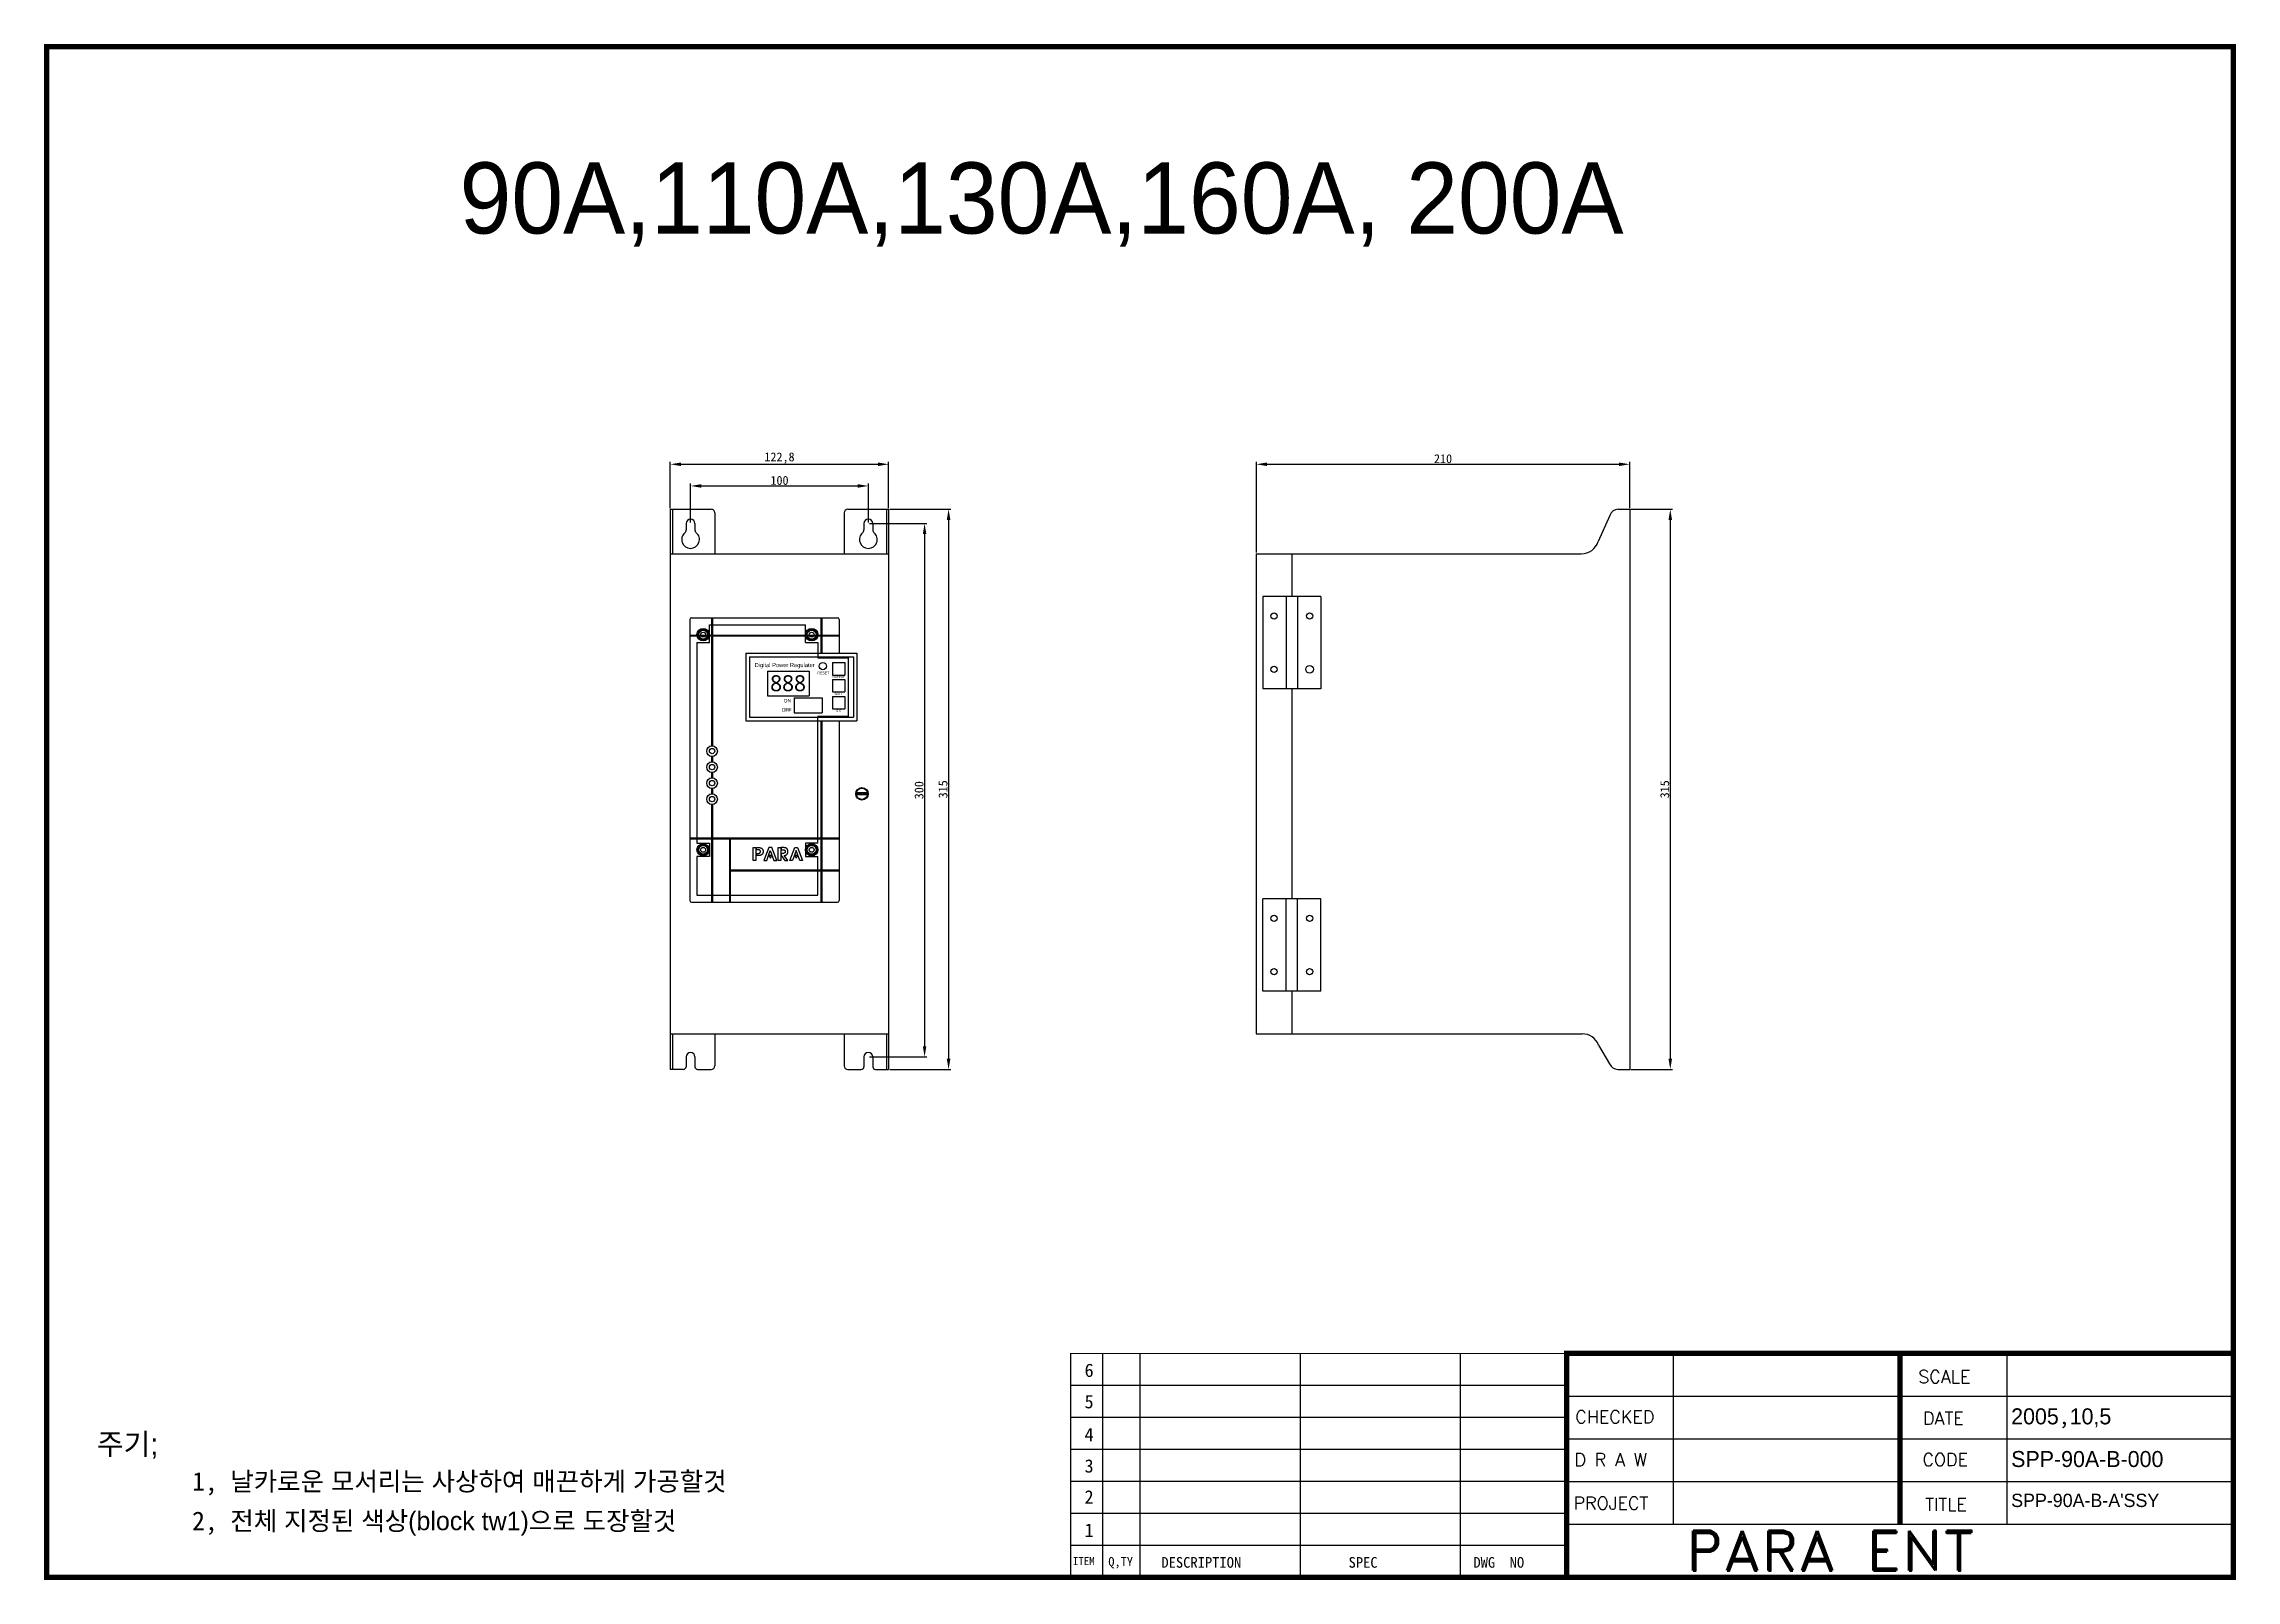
# Model space of a CAD drawing. Header units: millimetres. Extents: x 2305 to 3538, y 2108 to 2972.
import ezdxf

# ---------------------------------------------------------------- set-up
doc = ezdxf.new("R2010")
doc.units = ezdxf.units.MM
doc.linetypes.add('CENTERLI', pattern=[1, 0.75, -0.0625, 0.125, -0.0625])
doc.styles.add('ROMAND', font='romand', dxfattribs={"width": 1.1, "height": 8})
doc.styles.add('ROMANS', font='romans', dxfattribs={"height": 3})
doc.dimstyles.new('ISO-25', dxfattribs={"dimtxt": 5, "dimasz": 6, "dimexe": 1.25, "dimexo": 0.625, "dimtad": 1, "dimtxsty": 'Standard', "dimcen": 2.5, "dimclrd": 6, "dimclre": 6, "dimclrt": 1, "dimadec": 0, "dimazin": 0, "dimtfac": 1, "dimtmove": 0, "dimatfit": 3, "dimfxl": 1, "dimarcsym": 0})

# ---------------------------------------------------------------- blocks, each defined once
blk = doc.blocks.new('*D1')
at = {"color": 6, "lineweight": -2, "transparency": 16777216}
for p, q in [((2986.8, 2686), (2986.8, 2737)), ((2992.8, 2735.7), (3190.8, 2735.7)), ((3196.8, 2711), (3196.8, 2737))]:
    blk.add_line(p, q, dxfattribs=at)
at = {"color": 6, "transparency": 16777216}
for points in [[(2992.8, 2736.7), (2992.8, 2734.7), (2986.8, 2735.7)], [(3190.8, 2736.7), (3190.8, 2734.7), (3196.8, 2735.7)]]:
    blk.add_solid(points, dxfattribs=at)
at = {"layer": 'Defpoints', "color": 0, "transparency": 16777216}
for p in [(3196.8, 2735.7), (3196.8, 2710.4), (2986.8, 2685.4)]:
    blk.add_point(p, dxfattribs=at)
at = {"color": 1, "transparency": 16777216, "insert": (3091.8, 2738.8), "char_height": 5, "attachment_point": 5}
blk.add_mtext('210', dxfattribs=at)
blk = doc.blocks.new('*D2')
at = {"color": 6, "lineweight": -2, "transparency": 16777216}
for p, q in [((2769.2, 2702.4), (2801.5, 2702.4)), ((2800.2, 2696.4), (2800.2, 2408.4)), ((2769.2, 2402.4), (2801.5, 2402.4))]:
    blk.add_line(p, q, dxfattribs=at)
at = {"color": 6, "transparency": 16777216}
for points in [[(2799.2, 2696.4), (2801.2, 2696.4), (2800.2, 2702.4)], [(2799.2, 2408.4), (2801.2, 2408.4), (2800.2, 2402.4)]]:
    blk.add_solid(points, dxfattribs=at)
at = {"layer": 'Defpoints', "color": 0, "transparency": 16777216}
for p in [(2768.6, 2702.4), (2768.6, 2402.4), (2800.2, 2402.4)]:
    blk.add_point(p, dxfattribs=at)
at = {"color": 1, "transparency": 16777216, "insert": (2797.1, 2552.4), "char_height": 5, "attachment_point": 5, "rotation": 90}
blk.add_mtext('300', dxfattribs=at)
blk = doc.blocks.new('*D3')
at = {"color": 6, "lineweight": -2, "transparency": 16777216}
for p, q in [((2780.6, 2710.4), (2815, 2710.4)), ((2813.7, 2704.4), (2813.7, 2401.4)), ((2780.6, 2395.4), (2815, 2395.4))]:
    blk.add_line(p, q, dxfattribs=at)
at = {"color": 6, "transparency": 16777216}
for points in [[(2812.7, 2704.4), (2814.7, 2704.4), (2813.7, 2710.4)], [(2812.7, 2401.4), (2814.7, 2401.4), (2813.7, 2395.4)]]:
    blk.add_solid(points, dxfattribs=at)
at = {"layer": 'Defpoints', "color": 0, "transparency": 16777216}
for p in [(2780, 2710.4), (2780, 2395.4), (2813.7, 2395.4)]:
    blk.add_point(p, dxfattribs=at)
at = {"color": 1, "transparency": 16777216, "insert": (2810.6, 2552.9), "char_height": 5, "attachment_point": 5, "rotation": 90}
blk.add_mtext('315', dxfattribs=at)
blk = doc.blocks.new('*D4')
at = {"color": 6, "lineweight": -2, "transparency": 16777216}
for p, q in [((3197.4, 2710.4), (3220.9, 2710.4)), ((3219.6, 2704.4), (3219.6, 2401.4)), ((3197.4, 2395.4), (3220.9, 2395.4))]:
    blk.add_line(p, q, dxfattribs=at)
at = {"color": 6, "transparency": 16777216}
for points in [[(3218.6, 2704.4), (3220.6, 2704.4), (3219.6, 2710.4)], [(3218.6, 2401.4), (3220.6, 2401.4), (3219.6, 2395.4)]]:
    blk.add_solid(points, dxfattribs=at)
at = {"layer": 'Defpoints', "color": 0, "transparency": 16777216}
for p in [(3196.8, 2710.4), (3196.8, 2395.4), (3219.6, 2395.4)]:
    blk.add_point(p, dxfattribs=at)
at = {"color": 1, "transparency": 16777216, "insert": (3216.5, 2552.9), "char_height": 5, "attachment_point": 5, "rotation": 90}
blk.add_mtext('315', dxfattribs=at)
blk = doc.blocks.new('*D5')
at = {"color": 6, "lineweight": -2, "transparency": 16777216}
for p, q in [((2668.6, 2703), (2668.6, 2724.8)), ((2674.6, 2723.5), (2762.6, 2723.5)), ((2768.6, 2703), (2768.6, 2724.8))]:
    blk.add_line(p, q, dxfattribs=at)
at = {"color": 6, "transparency": 16777216}
for points in [[(2674.6, 2724.5), (2674.6, 2722.5), (2668.6, 2723.5)], [(2762.6, 2724.5), (2762.6, 2722.5), (2768.6, 2723.5)]]:
    blk.add_solid(points, dxfattribs=at)
at = {"layer": 'Defpoints', "color": 0, "transparency": 16777216}
for p in [(2768.6, 2723.5), (2668.6, 2702.4), (2768.6, 2702.4)]:
    blk.add_point(p, dxfattribs=at)
at = {"color": 1, "transparency": 16777216, "insert": (2718.6, 2726.6), "char_height": 5, "attachment_point": 5}
blk.add_mtext('100', dxfattribs=at)
blk = doc.blocks.new('*D6')
at = {"color": 6, "lineweight": -2, "transparency": 16777216}
for p, q in [((2657.2, 2711), (2657.2, 2737)), ((2663.2, 2735.7), (2774, 2735.7)), ((2780, 2711), (2780, 2737))]:
    blk.add_line(p, q, dxfattribs=at)
at = {"color": 6, "transparency": 16777216}
for points in [[(2663.2, 2736.7), (2663.2, 2734.7), (2657.2, 2735.7)], [(2774, 2736.7), (2774, 2734.7), (2780, 2735.7)]]:
    blk.add_solid(points, dxfattribs=at)
at = {"layer": 'Defpoints', "color": 0, "transparency": 16777216}
for p in [(2780, 2735.7), (2657.2, 2710.4), (2780, 2710.4)]:
    blk.add_point(p, dxfattribs=at)
at = {"color": 1, "lineweight": 50, "transparency": 16777216, "insert": (2718.6, 2739.2), "char_height": 5, "attachment_point": 5}
blk.add_mtext('122,8', dxfattribs=at)

msp = doc.modelspace()

# ---------------------------------------------------------------- linework, layer by layer
for p, q in [((2657.181, 2710.38), (2657.181, 2395.38)), ((2657.181, 2710.38), (2680.181, 2710.38)), ((2658.381, 2710.38), (2658.381, 2685.38)), ((2666.081, 2702.38), (2666.081, 2698.742)), ((2671.081, 2702.38), (2671.081, 2698.742)), ((2682.181, 2708.38), (2682.181, 2685.38)), ((2754.981, 2708.38), (2754.981, 2685.38)), ((2756.981, 2710.38), (2779.981, 2710.38)), ((2766.081, 2702.38), (2766.081, 2698.742)), ((2771.081, 2702.38), (2771.081, 2698.742)), ((2778.781, 2710.38), (2778.781, 2685.38)), ((2779.981, 2710.38), (2779.981, 2395.38)), ((3185.622, 2706.961), (3179.041, 2692.218)), ((3190.365, 2710.38), (3196.762, 2710.38)), ((3196.762, 2710.38), (3196.762, 2395.38)), ((2657.181, 2685.38), (2779.981, 2685.38)), ((2986.762, 2685.38), (3169.554, 2685.38)), ((2986.762, 2685.38), (2986.762, 2415.38)), ((3006.762, 2685.38), (3006.762, 2661.38)), ((3006.762, 2609.38), (3006.762, 2491.38)), ((2768.1, 2550.977), (2761.863, 2550.977)), ((2768.1, 2549.783), (2761.863, 2549.783)), ((3006.762, 2439.38), (3006.762, 2415.38)), ((2657.181, 2415.38), (2779.981, 2415.38)), ((2658.381, 2415.38), (2658.381, 2395.38)), ((2682.181, 2415.38), (2682.181, 2397.38)), ((2754.981, 2415.38), (2754.981, 2397.38)), ((2778.781, 2415.38), (2778.781, 2395.38)), ((2986.762, 2415.38), (3169.991, 2415.38)), ((3179.276, 2409.094), (3185.504, 2398.523)), ((2664.581, 2395.38), (2657.181, 2395.38)), ((2666.081, 2402.38), (2666.081, 2396.88)), ((2671.081, 2402.38), (2671.081, 2396.88)), ((2672.581, 2395.38), (2680.181, 2395.38)), ((2756.981, 2395.38), (2764.581, 2395.38)), ((2766.081, 2402.38), (2766.081, 2396.88)), ((2771.081, 2402.38), (2771.081, 2396.88)), ((2772.581, 2395.38), (2779.981, 2395.38)), ((3190.147, 2395.38), (3196.762, 2395.38))]:
    msp.add_line(p, q)
at = {"linetype": 'Continuous'}
for p, q in [((2990.512, 2661.38), (2990.512, 2609.38)), ((3023.012, 2661.38), (2990.512, 2661.38)), ((3003.512, 2661.38), (3003.512, 2609.38)), ((3010.012, 2661.38), (3010.012, 2609.38)), ((3023.012, 2661.38), (3023.012, 2609.38)), ((2668.181, 2648.38), (2668.181, 2490.38)), ((2668.181, 2639.63), (2680.431, 2639.63)), ((2668.181, 2639.13), (2680.431, 2639.13)), ((2669.181, 2649.38), (2751.181, 2649.38)), ((2680.431, 2649.38), (2680.431, 2639.63)), ((2680.431, 2639.13), (2680.431, 2577.369)), ((2680.931, 2649.38), (2680.931, 2639.63)), ((2680.931, 2639.63), (2741.931, 2639.63)), ((2680.931, 2639.13), (2741.931, 2639.13)), ((2680.931, 2639.13), (2680.931, 2577.369)), ((2741.931, 2649.38), (2741.931, 2639.63)), ((2741.931, 2639.13), (2741.931, 2629.38)), ((2742.431, 2649.38), (2742.431, 2639.63)), ((2742.431, 2639.63), (2752.181, 2639.63)), ((2742.431, 2639.13), (2742.431, 2629.38)), ((2742.431, 2639.13), (2752.181, 2639.13)), ((2752.181, 2648.38), (2752.181, 2629.38)), ((2699.681, 2629.38), (2762.181, 2629.38)), ((2699.681, 2629.38), (2699.681, 2591.38)), ((2701.681, 2627.38), (2760.181, 2627.38)), ((2701.681, 2627.38), (2701.681, 2593.38)), ((2760.181, 2627.38), (2760.181, 2593.38)), ((2762.181, 2629.38), (2762.181, 2591.38)), ((2711.881, 2619.38), (2711.881, 2605.38)), ((2711.881, 2619.38), (2735.381, 2619.38)), ((2735.381, 2619.38), (2735.381, 2605.38)), ((2748.381, 2624.18), (2748.381, 2617.18)), ((2748.381, 2624.18), (2755.381, 2624.18)), ((2748.381, 2617.18), (2755.381, 2617.18)), ((2748.381, 2614.68), (2748.381, 2607.68)), ((2748.381, 2614.68), (2755.381, 2614.68)), ((2755.381, 2624.18), (2755.381, 2617.18)), ((2755.381, 2614.68), (2755.381, 2607.68)), ((2711.881, 2605.38), (2735.381, 2605.38)), ((2726.881, 2604.38), (2726.881, 2595.88)), ((2726.881, 2604.38), (2742.681, 2604.38)), ((2742.681, 2604.38), (2742.681, 2595.88)), ((2748.381, 2607.68), (2755.381, 2607.68)), ((2748.381, 2605.18), (2748.381, 2598.18)), ((2748.381, 2605.18), (2755.381, 2605.18)), ((2755.381, 2605.18), (2755.381, 2598.18)), ((3023.012, 2609.38), (2990.512, 2609.38)), ((2699.681, 2591.38), (2762.181, 2591.38)), ((2701.681, 2593.38), (2760.181, 2593.38)), ((2726.881, 2595.88), (2742.681, 2595.88)), ((2741.931, 2591.38), (2741.931, 2525.63)), ((2742.431, 2591.38), (2742.431, 2525.63)), ((2748.381, 2598.18), (2755.381, 2598.18)), ((2752.181, 2591.38), (2752.181, 2490.38)), ((2680.431, 2571.39), (2680.431, 2568.369)), ((2680.931, 2571.39), (2680.931, 2568.369)), ((2680.431, 2562.39), (2680.431, 2559.369)), ((2680.431, 2553.39), (2680.431, 2550.369)), ((2680.931, 2562.39), (2680.931, 2559.369)), ((2680.931, 2553.39), (2680.931, 2550.369)), ((2680.431, 2544.39), (2680.431, 2525.63)), ((2680.931, 2544.39), (2680.931, 2525.63)), ((2668.181, 2525.63), (2680.431, 2525.63)), ((2668.181, 2525.13), (2680.431, 2525.13)), ((2680.431, 2525.13), (2680.431, 2489.38)), ((2680.931, 2525.63), (2741.931, 2525.63)), ((2680.931, 2525.13), (2680.931, 2489.38)), ((2680.931, 2525.13), (2690.431, 2525.13)), ((2690.431, 2525.13), (2690.431, 2489.38)), ((2690.931, 2525.13), (2741.931, 2525.13)), ((2690.931, 2525.13), (2690.931, 2507.63)), ((2741.931, 2525.13), (2741.931, 2507.63)), ((2742.431, 2525.63), (2752.181, 2525.63)), ((2742.431, 2525.13), (2742.431, 2507.63)), ((2742.431, 2525.13), (2752.181, 2525.13)), ((2690.931, 2507.63), (2741.931, 2507.63)), ((2690.931, 2507.13), (2741.931, 2507.13)), ((2690.931, 2507.13), (2690.931, 2489.38)), ((2741.931, 2507.13), (2741.931, 2489.38)), ((2742.431, 2507.63), (2752.181, 2507.63)), ((2742.431, 2507.13), (2742.431, 2489.38)), ((2742.431, 2507.13), (2752.181, 2507.13)), ((2990.512, 2439.38), (2990.512, 2491.38)), ((3023.012, 2491.38), (2990.512, 2491.38)), ((3003.512, 2439.38), (3003.512, 2491.38)), ((3010.012, 2439.38), (3010.012, 2491.38)), ((3023.012, 2439.38), (3023.012, 2491.38)), ((2669.181, 2489.38), (2751.181, 2489.38)), ((3023.012, 2439.38), (2990.512, 2439.38))]:
    msp.add_line(p, q, dxfattribs=at)
at = {"linetype": 'Continuous', "ltscale": 0.3}
for p, q in [((2679.181, 2645.38), (2733.181, 2645.38)), ((2679.181, 2645.38), (2733.181, 2645.38)), ((2679.181, 2635.38), (2679.181, 2645.38)), ((2679.181, 2635.38), (2679.181, 2645.38)), ((2733.181, 2635.38), (2733.181, 2645.38)), ((2733.181, 2635.38), (2733.181, 2645.38)), ((2672.181, 2635.38), (2672.181, 2522.58)), ((2672.181, 2635.38), (2672.181, 2522.58)), ((2672.181, 2635.38), (2679.181, 2635.38)), ((2672.181, 2635.38), (2679.181, 2635.38)), ((2733.181, 2635.38), (2740.181, 2635.38)), ((2733.181, 2635.38), (2740.181, 2635.38)), ((2740.181, 2635.38), (2740.181, 2626.88)), ((2740.181, 2635.38), (2740.181, 2626.88)), ((2740.181, 2626.88), (2757.181, 2626.88)), ((2740.181, 2626.88), (2757.181, 2626.88)), ((2757.181, 2626.88), (2757.181, 2593.88)), ((2757.181, 2626.88), (2757.181, 2593.88)), ((2740.181, 2522.58), (2740.181, 2593.88)), ((2740.181, 2522.58), (2740.181, 2593.88)), ((2757.181, 2593.88), (2740.181, 2593.88)), ((2757.181, 2593.88), (2740.181, 2593.88)), ((2672.181, 2522.58), (2679.181, 2522.58)), ((2672.181, 2522.58), (2679.181, 2522.58)), ((2679.181, 2522.58), (2679.181, 2515.18)), ((2679.181, 2522.58), (2679.181, 2515.18)), ((2740.181, 2522.58), (2733.181, 2522.58)), ((2740.181, 2522.58), (2733.181, 2522.58)), ((2733.181, 2522.58), (2733.181, 2515.18)), ((2733.181, 2522.58), (2733.181, 2515.18)), ((2672.181, 2515.18), (2672.181, 2493.38)), ((2672.181, 2515.18), (2672.181, 2493.38)), ((2679.181, 2515.18), (2672.181, 2515.18)), ((2679.181, 2515.18), (2672.181, 2515.18)), ((2733.181, 2515.18), (2740.181, 2515.18)), ((2733.181, 2515.18), (2740.181, 2515.18)), ((2740.181, 2493.38), (2740.181, 2515.18)), ((2740.181, 2493.38), (2740.181, 2515.18)), ((2672.181, 2493.38), (2740.181, 2493.38)), ((2672.181, 2493.38), (2740.181, 2493.38))]:
    msp.add_line(p, q, dxfattribs=at)
at = {"linetype": 'Continuous', "ltscale": 0.4}
for p, q in [((2742.181, 2649.38), (2742.181, 2629.38)), ((2742.181, 2591.38), (2742.181, 2489.38)), ((2668.181, 2525.38), (2752.181, 2525.38)), ((2690.681, 2525.63), (2690.681, 2489.38)), ((2690.431, 2507.38), (2752.181, 2507.38))]:
    msp.add_line(p, q, dxfattribs=at)
at = {"linetype": 'CENTERLI'}
msp.add_line((2768.156, 2550.38), (2761.806, 2550.38), dxfattribs=at)
at = {"color": 5}
for p, q in [((2900.359, 2235.637), (2900.359, 2109.637)), ((2921.359, 2235.637), (2921.359, 2109.637)), ((3011.359, 2235.637), (3011.359, 2109.637)), ((3101.359, 2235.637), (3101.359, 2109.637)), ((3221.359, 2139.637), (3221.359, 2235.637)), ((3408.859, 2235.637), (3408.859, 2139.637)), ((3161.359, 2217.637), (2882.359, 2217.637)), ((3161.359, 2211.637), (3536.359, 2211.637)), ((3161.359, 2199.637), (2882.359, 2199.637)), ((3161.359, 2187.637), (3536.359, 2187.637)), ((3161.359, 2181.637), (2882.359, 2181.637)), ((3161.359, 2163.637), (2882.359, 2163.637)), ((3161.359, 2163.637), (3536.359, 2163.637)), ((3161.359, 2145.637), (2882.359, 2145.637)), ((3161.359, 2139.637), (3536.359, 2139.637)), ((3161.359, 2127.637), (2882.359, 2127.637))]:
    msp.add_line(p, q, dxfattribs=at)
at = {"color": 5, "const_width": 3}
for points in [[(2306.359, 2109.637), (3536.359, 2109.637), (3536.359, 2970.637), (2306.359, 2970.637), (2306.359, 2109.637)], [(3536.359, 2235.637), (3161.359, 2235.637), (3161.359, 2109.637)], [(3348.859, 2235.637), (3348.859, 2139.637)]]:
    msp.add_lwpolyline(points, dxfattribs=at)
at = {"linetype": 'Continuous'}
for points in [[(2705.335, 2520.12), (2705.335, 2512.908), (2703.883, 2512.908), (2703.883, 2520.12)], [(2705.647, 2516.846), (2706.131, 2516.846), (2706.525, 2516.853), (2706.849, 2516.874), (2706.983, 2516.89), (2707.1, 2516.91), (2707.152, 2516.921), (2707.2, 2516.933), (2707.242, 2516.946), (2707.281, 2516.959), (2707.351, 2516.99), (2707.385, 2517.007), (2707.418, 2517.024), (2707.45, 2517.043), (2707.481, 2517.063), (2707.511, 2517.084), (2707.54, 2517.105), (2707.567, 2517.128), (2707.594, 2517.152), (2707.62, 2517.177), (2707.645, 2517.203), (2707.669, 2517.229), (2707.692, 2517.257), (2707.714, 2517.286), (2707.735, 2517.316), (2707.755, 2517.346), (2707.774, 2517.378), (2707.791, 2517.41), (2707.808, 2517.442), (2707.822, 2517.475), (2707.836, 2517.509), (2707.848, 2517.543), (2707.859, 2517.578), (2707.869, 2517.614), (2707.877, 2517.65), (2707.884, 2517.687), (2707.89, 2517.724), (2707.898, 2517.801), (2707.9, 2517.88), (2707.899, 2517.929), (2707.897, 2517.977), (2707.892, 2518.024), (2707.886, 2518.069), (2707.878, 2518.114), (2707.868, 2518.157), (2707.856, 2518.2), (2707.842, 2518.241), (2707.827, 2518.282), (2707.81, 2518.321), (2707.791, 2518.359), (2707.77, 2518.396), (2707.748, 2518.432), (2707.723, 2518.467), (2707.697, 2518.501), (2707.669, 2518.533), (2707.64, 2518.565), (2707.609, 2518.595), (2707.578, 2518.623), (2707.546, 2518.65), (2707.513, 2518.675), (2707.479, 2518.699), (2707.444, 2518.722), (2707.407, 2518.742), (2707.37, 2518.762), (2707.332, 2518.78), (2707.293, 2518.796), (2707.254, 2518.811), (2707.213, 2518.824), (2707.171, 2518.836), (2707.128, 2518.846), (2707.084, 2518.855), (2707.011, 2518.867), (2706.921, 2518.877), (2706.692, 2518.892), (2706.038, 2518.905), (2705.647, 2518.905), (2705.647, 2520.12), (2706.215, 2520.12), (2707.31, 2520.093), (2707.684, 2520.059), (2707.828, 2520.037), (2707.889, 2520.025), (2707.943, 2520.012), (2708.02, 2519.99), (2708.095, 2519.965), (2708.168, 2519.937), (2708.24, 2519.907), (2708.31, 2519.873), (2708.379, 2519.836), (2708.446, 2519.797), (2708.512, 2519.754), (2708.576, 2519.708), (2708.638, 2519.66), (2708.699, 2519.608), (2708.758, 2519.554), (2708.816, 2519.496), (2708.872, 2519.436), (2708.926, 2519.372), (2708.979, 2519.306), (2709.03, 2519.237), (2709.077, 2519.165), (2709.121, 2519.091), (2709.162, 2519.014), (2709.199, 2518.935), (2709.234, 2518.854), (2709.264, 2518.77), (2709.292, 2518.683), (2709.317, 2518.594), (2709.338, 2518.503), (2709.356, 2518.409), (2709.37, 2518.313), (2709.39, 2518.112), (2709.397, 2517.902), (2709.393, 2517.74), (2709.381, 2517.583), (2709.363, 2517.434), (2709.336, 2517.291), (2709.303, 2517.155), (2709.261, 2517.025), (2709.238, 2516.963), (2709.212, 2516.902), (2709.185, 2516.843), (2709.156, 2516.786), (2709.094, 2516.676), (2709.027, 2516.572), (2708.957, 2516.474), (2708.883, 2516.382), (2708.804, 2516.296), (2708.722, 2516.217), (2708.635, 2516.143), (2708.544, 2516.076), (2708.452, 2516.014), (2708.358, 2515.957), (2708.265, 2515.906), (2708.171, 2515.861), (2708.076, 2515.821), (2707.981, 2515.786), (2707.886, 2515.757), (2707.791, 2515.734), (2707.653, 2515.71), (2707.501, 2515.689), (2707.153, 2515.656), (2706.283, 2515.631), (2705.647, 2515.631)], [(2713.419, 2518.443), (2715.509, 2512.908), (2717.092, 2512.908), (2714.213, 2520.12), (2712.637, 2520.12), (2709.858, 2512.908), (2711.414, 2512.908)], [(2713.452, 2514.16), (2714.309, 2515.644), (2712.595, 2515.644)], [(2719.32, 2520.12), (2719.32, 2512.908), (2717.869, 2512.908), (2717.869, 2520.12)], [(2721.244, 2515.664), (2721.531, 2515.694), (2721.776, 2515.734), (2721.871, 2515.757), (2721.966, 2515.786), (2722.061, 2515.821), (2722.156, 2515.861), (2722.25, 2515.906), (2722.343, 2515.957), (2722.437, 2516.014), (2722.529, 2516.076), (2722.62, 2516.143), (2722.707, 2516.217), (2722.789, 2516.296), (2722.868, 2516.382), (2722.942, 2516.474), (2723.012, 2516.572), (2723.079, 2516.676), (2723.141, 2516.786), (2723.17, 2516.843), (2723.197, 2516.902), (2723.223, 2516.963), (2723.246, 2517.025), (2723.288, 2517.155), (2723.321, 2517.291), (2723.348, 2517.434), (2723.367, 2517.583), (2723.378, 2517.74), (2723.382, 2517.902), (2723.375, 2518.112), (2723.355, 2518.313), (2723.341, 2518.409), (2723.323, 2518.503), (2723.302, 2518.594), (2723.277, 2518.683), (2723.25, 2518.77), (2723.219, 2518.854), (2723.184, 2518.935), (2723.147, 2519.014), (2723.106, 2519.091), (2723.062, 2519.165), (2723.015, 2519.237), (2722.964, 2519.306), (2722.911, 2519.372), (2722.857, 2519.436), (2722.801, 2519.496), (2722.743, 2519.554), (2722.684, 2519.608), (2722.623, 2519.66), (2722.561, 2519.708), (2722.497, 2519.754), (2722.431, 2519.797), (2722.364, 2519.836), (2722.295, 2519.873), (2722.225, 2519.907), (2722.153, 2519.937), (2722.08, 2519.965), (2722.005, 2519.99), (2721.928, 2520.012), (2721.874, 2520.025), (2721.813, 2520.037), (2721.669, 2520.059), (2721.295, 2520.093), (2720.2, 2520.12), (2719.632, 2520.12), (2719.632, 2518.905), (2720.023, 2518.905), (2720.677, 2518.892), (2720.906, 2518.877), (2720.996, 2518.867), (2721.069, 2518.855), (2721.113, 2518.846), (2721.156, 2518.836), (2721.198, 2518.824), (2721.239, 2518.811), (2721.279, 2518.796), (2721.318, 2518.78), (2721.355, 2518.762), (2721.393, 2518.742), (2721.429, 2518.722), (2721.464, 2518.699), (2721.498, 2518.675), (2721.531, 2518.65), (2721.563, 2518.623), (2721.595, 2518.595), (2721.625, 2518.565), (2721.654, 2518.533), (2721.682, 2518.501), (2721.708, 2518.467), (2721.733, 2518.432), (2721.755, 2518.396), (2721.776, 2518.359), (2721.795, 2518.321), (2721.812, 2518.282), (2721.827, 2518.241), (2721.841, 2518.2), (2721.853, 2518.157), (2721.863, 2518.114), (2721.871, 2518.069), (2721.877, 2518.024), (2721.882, 2517.977), (2721.884, 2517.929), (2721.885, 2517.88), (2721.883, 2517.801), (2721.879, 2517.762), (2721.875, 2517.724), (2721.869, 2517.687), (2721.862, 2517.65), (2721.854, 2517.614), (2721.844, 2517.578), (2721.833, 2517.543), (2721.821, 2517.509), (2721.807, 2517.475), (2721.793, 2517.442), (2721.776, 2517.41), (2721.759, 2517.378), (2721.74, 2517.346), (2721.721, 2517.316), (2721.699, 2517.286), (2721.677, 2517.257), (2721.654, 2517.229), (2721.63, 2517.203), (2721.605, 2517.177), (2721.579, 2517.152), (2721.553, 2517.128), (2721.525, 2517.105), (2721.496, 2517.084), (2721.466, 2517.063), (2721.435, 2517.043), (2721.403, 2517.024), (2721.37, 2517.007), (2721.337, 2516.99), (2721.266, 2516.959), (2721.228, 2516.946), (2721.185, 2516.933), (2721.137, 2516.921), (2721.085, 2516.91), (2720.968, 2516.89), (2720.834, 2516.874), (2720.51, 2516.853), (2720.116, 2516.846), (2719.632, 2516.846), (2719.632, 2515.631), (2721.643, 2512.908), (2723.382, 2512.908)], [(2727.955, 2518.443), (2725.951, 2512.908), (2724.394, 2512.908), (2727.173, 2520.12), (2728.749, 2520.12), (2731.629, 2512.908), (2730.045, 2512.908)], [(2728.02, 2514.16), (2728.877, 2515.644), (2727.163, 2515.644)]]:
    msp.add_lwpolyline(points, close=True, dxfattribs=at)
at = {"color": 5, "ltscale": 2, "const_width": 0.6}
msp.add_lwpolyline([(3161.359, 2235.637), (2882.359, 2235.637), (2882.359, 2109.637)], dxfattribs=at)
for centre, radius in [((2996.762, 2650.38), 1.75), ((3016.762, 2650.38), 1.75), ((2996.762, 2620.38), 1.75), ((2764.981, 2550.38), 3.5), ((2764.981, 2550.38), 3.175), ((2996.762, 2480.38), 1.75), ((3016.762, 2480.38), 1.75), ((2996.762, 2450.38), 1.75), ((3016.762, 2450.38), 1.75)]:
    msp.add_circle(centre, radius)
at = {"linetype": 'Continuous', "ltscale": 0.4}
for centre, radius in [((2675.681, 2639.88), 3.5), ((2675.681, 2639.88), 2.5), ((2675.681, 2639.88), 1.35), ((2736.681, 2639.88), 3.5), ((2736.681, 2639.88), 2.5), ((2736.681, 2639.88), 1.35), ((2675.681, 2518.88), 3.5), ((2675.681, 2518.88), 2.5), ((2675.681, 2518.88), 1.35), ((2736.681, 2518.88), 3.5), ((2736.681, 2518.88), 2.5), ((2736.681, 2518.88), 1.35)]:
    msp.add_circle(centre, radius, dxfattribs=at)
at = {"ltscale": 0.1}
msp.add_circle((2675.681, 2639.88), 3, dxfattribs=at)
at = {"linetype": 'Continuous', "ltscale": 0.3}
for centre in [(2736.681, 2639.88), (2675.681, 2518.88), (2736.681, 2518.88)]:
    msp.add_circle(centre, 3, dxfattribs=at)
at = {"linetype": 'Continuous'}
for centre, radius in [((2742.981, 2622.18), 2), ((3016.762, 2620.38), 2.15), ((2680.681, 2574.38), 3), ((2680.681, 2565.38), 3), ((2680.681, 2574.38), 1.5), ((2680.681, 2565.38), 1.5), ((2680.681, 2556.38), 3), ((2680.681, 2556.38), 1.5), ((2680.681, 2547.38), 3), ((2680.681, 2547.38), 1.5)]:
    msp.add_circle(centre, radius, dxfattribs=at)
for centre, radius, start, end in [((2668.581, 2702.38), 2.5, 0, 180), ((2680.181, 2708.38), 2, 0, 90), ((2756.981, 2708.38), 2, 90, 180), ((2768.581, 2702.38), 2.5, 0, 180), ((3190.365, 2705.38), 5, 90, 161.565051), ((2668.581, 2693.38), 5, 130.005201, 49.994799), ((2664.081, 2698.742), 2, 310.005201, 0), ((2673.081, 2698.742), 2, 180, 229.994799), ((2768.581, 2693.38), 5, 130.005201, 49.994799), ((2764.081, 2698.742), 2, 310.005201, 360), ((2773.081, 2698.742), 2, 180, 229.994799), ((3169.554, 2695.38), 10, 270, 341.565051), ((2668.581, 2402.38), 2.5, 0, 180), ((2768.581, 2402.38), 2.5, 0, 180), ((3169.991, 2405.38), 10, 21.801409, 90), ((2664.581, 2396.88), 1.5, 270, 0), ((2672.581, 2396.88), 1.5, 180, 270), ((2680.181, 2397.38), 2, 270, 0), ((2756.981, 2397.38), 2, 180, 270), ((2764.581, 2396.88), 1.5, 270, 0), ((2772.581, 2396.88), 1.5, 180, 270), ((3190.147, 2400.38), 5, 201.801409, 270)]:
    msp.add_arc(centre, radius, start, end)
for centre, start, end in [((2669.181, 2648.38), 90, 180), ((2751.181, 2648.38), 0, 90), ((2669.181, 2490.38), 180, 270), ((2751.181, 2490.38), 270, 0)]:
    msp.add_arc(centre, 1, start, end, dxfattribs=at)

# ---------------------------------------------------------------- texts
at = {"color": 5, "style": 'ROMANS'}
for s, p in [('SCALE', (3359.114, 2218.951)), ('CHECKED', (3166.2, 2196.367)), ('DATE', (3361.804, 2195.584)), ('D R A W', (3165.71, 2172.286)), ('CODE', (3361.438, 2172.342)), ('PROJECT', (3165.23, 2147.803)), ('TITLE', (3362.969, 2147.105))]:
    msp.add_text(s, height=7.2, dxfattribs=at).set_placement(p)
at = {"color": 5, "style": 'ROMAND', "width": 1.1}
msp.add_text('PARA ENT', height=22.4, dxfattribs=at).set_placement((3228.317, 2113.5))
at = {"ltscale": 10, "insert": (2538.688, 2905.474), "char_height": 40, "width": 819.73001, "attachment_point": 1}
msp.add_mtext('{\\fGulim|b0|i0|c129|p50;90A,110A,130A,160A, 200A}', dxfattribs=at)
at = {"attachment_point": 1}
for s, insert, char_height, width in [('{\\fSwis721 BT|b0|i0|c0|p34;Digital\\f??|b0|i0|c0|p49; \\fSwis721 BT|b0|i0|c0|p34;Power Regulater}', (2704.644, 2623.906), 2.3, 35.1239), ('{\\f@Malgun Gothic|b0|i0|c129|p50;888}', (2713.368, 2617.048), 9, 20.7472), ('{\\f@ￇ\uffd1ￄￄﾹ\uffd9ￅ\uffc1|b0|i0|c129|p18;RESET}', (2739.836, 2619.098), 1.5, 6.6627), ('{\\f@ￇ\uffd1ￄￄﾹ\uffd9ￅ\uffc1|b0|i0|c129|p18;OUTPUT}', (2748.457, 2616.649), 1.2, 6.6627), ('{\\f@ￇ\uffd1ￄￄﾹ\uffd9ￅ\uffc1|b0|i0|c129|p18;ON}', (2720.96, 2603.728), 2, 5.3252), ('{\\f@ￇ\uffd1ￄￄﾹ\uffd9ￅ\uffc1|b0|i0|c129|p18;SOFT}', (2749.577, 2607.149), 1.2, 4.62851), ('{\\f@ￇ\uffd1ￄￄﾹ\uffd9ￅ\uffc1|b0|i0|c129|p18;OFF}', (2719.789, 2598.583), 2, 6.6627), ('{\\f@ￇ\uffd1ￄￄﾹ\uffd9ￅ\uffc1|b0|i0|c129|p18;O.C}', (2750.382, 2597.649), 1.2, 2.88258), ('{\\fﾱﾼﾸﾲ|b0|i0|c129|p50;주기;}', (2334.652, 2190.622), 12, 45), ('1, {\\fﾱﾼﾸﾲ|b0|i0|c129|p50;날카로운 모서리는 사상하여 매끈하게 가공할것}', (2388.299, 2168.943), 10.5, 450), ('2, {\\fﾱﾼﾸﾲ|b0|i0|c129|p50;전체 지정된 색상(block tw1)으로 도장할것}', (2388.299, 2146.728), 10.5, 450)]:
    msp.add_mtext(s, dxfattribs=dict(at, insert=insert, char_height=char_height, width=width))
at = {"color": 5, "attachment_point": 1}
for s, insert, char_height, width in [('6', (2890.181, 2229.919), 7.5, 9.8805), ('5', (2890.181, 2212.266), 7.5, 9.8805), ('{\\fﾱﾼﾸﾲ|b0|i0|c129|p49;2005},{\\fﾱﾼﾸﾲ|b0|i0|c129|p49;10,5}', (3411.324, 2204.757), 9, 120.03), ('4', (2890.181, 2193.772), 7.5, 9.8805), ('3', (2890.181, 2176.119), 7.5, 9.8805), ('{\\fﾱﾼﾸﾲ|b0|i0|c129|p50;SPP-90A-B-000}', (3411.324, 2180.757), 9, 120.03), ('2', (2890.181, 2158.676), 7.5, 9.8805), ("{\\fﾱﾼﾸﾲ|b0|i0|c129|p50;SPP-90A-B-A'SSY}", (3411.324, 2156.757), 7.5, 120.03), ('1', (2890.181, 2139.972), 7.5, 9.8805), ('ITEM', (2883.609, 2121.13), 4.5, 6), ('Q,TY', (2903.54, 2121.13), 5.1, 15), ('DESCRIPTION', (2933.387, 2121.13), 6, 30), ('SPEC', (3038.664, 2121.13), 6, 30), ('DWG  NO', (3108.867, 2121.13), 6, 45)]:
    msp.add_mtext(s, dxfattribs=dict(at, insert=insert, char_height=char_height, width=width))

# ---------------------------------------------------------------- dimensions: what is measured, and where the dimension line sits
at = {"lineweight": 50}
dim = msp.add_linear_dim(base=(2779.981, 2735.705), p1=(2657.181, 2710.38), p2=(2779.981, 2710.38), dimstyle='ISO-25', dxfattribs=at)
dim.commit()
dim.dimension.update_dxf_attribs({"geometry": '*D6', "text_midpoint": (2718.581, 2739.246)})
for base, p1, p2, picture, middle in [((3196.762, 2735.716), (2986.762, 2685.38), (3196.762, 2710.38), '*D1', (3091.762, 2738.841)), ((2768.581, 2723.511), (2668.581, 2702.38), (2768.581, 2702.38), '*D5', (2718.581, 2726.636))]:
    dim = msp.add_linear_dim(base=base, p1=p1, p2=p2, dimstyle='ISO-25')
    dim.commit()
    dim.dimension.update_dxf_attribs({"geometry": picture, "text_midpoint": middle})
for base, p1, p2, angle, picture, middle in [((2800.223, 2402.38), (2768.581, 2702.38), (2768.581, 2402.38), 90, '*D2', (2797.098, 2552.38)), ((2813.711, 2395.38), (2779.981, 2710.38), (2779.981, 2395.38), 90, '*D3', (2810.586, 2552.88)), ((3219.6, 2395.38), (3196.762, 2710.38), (3196.762, 2395.38), 270, '*D4', (3216.475, 2552.88))]:
    dim = msp.add_linear_dim(base=base, p1=p1, p2=p2, angle=angle, dimstyle='ISO-25')
    dim.commit()
    dim.dimension.update_dxf_attribs({"geometry": picture, "text_midpoint": middle})

doc.saveas('drawing.dxf')
